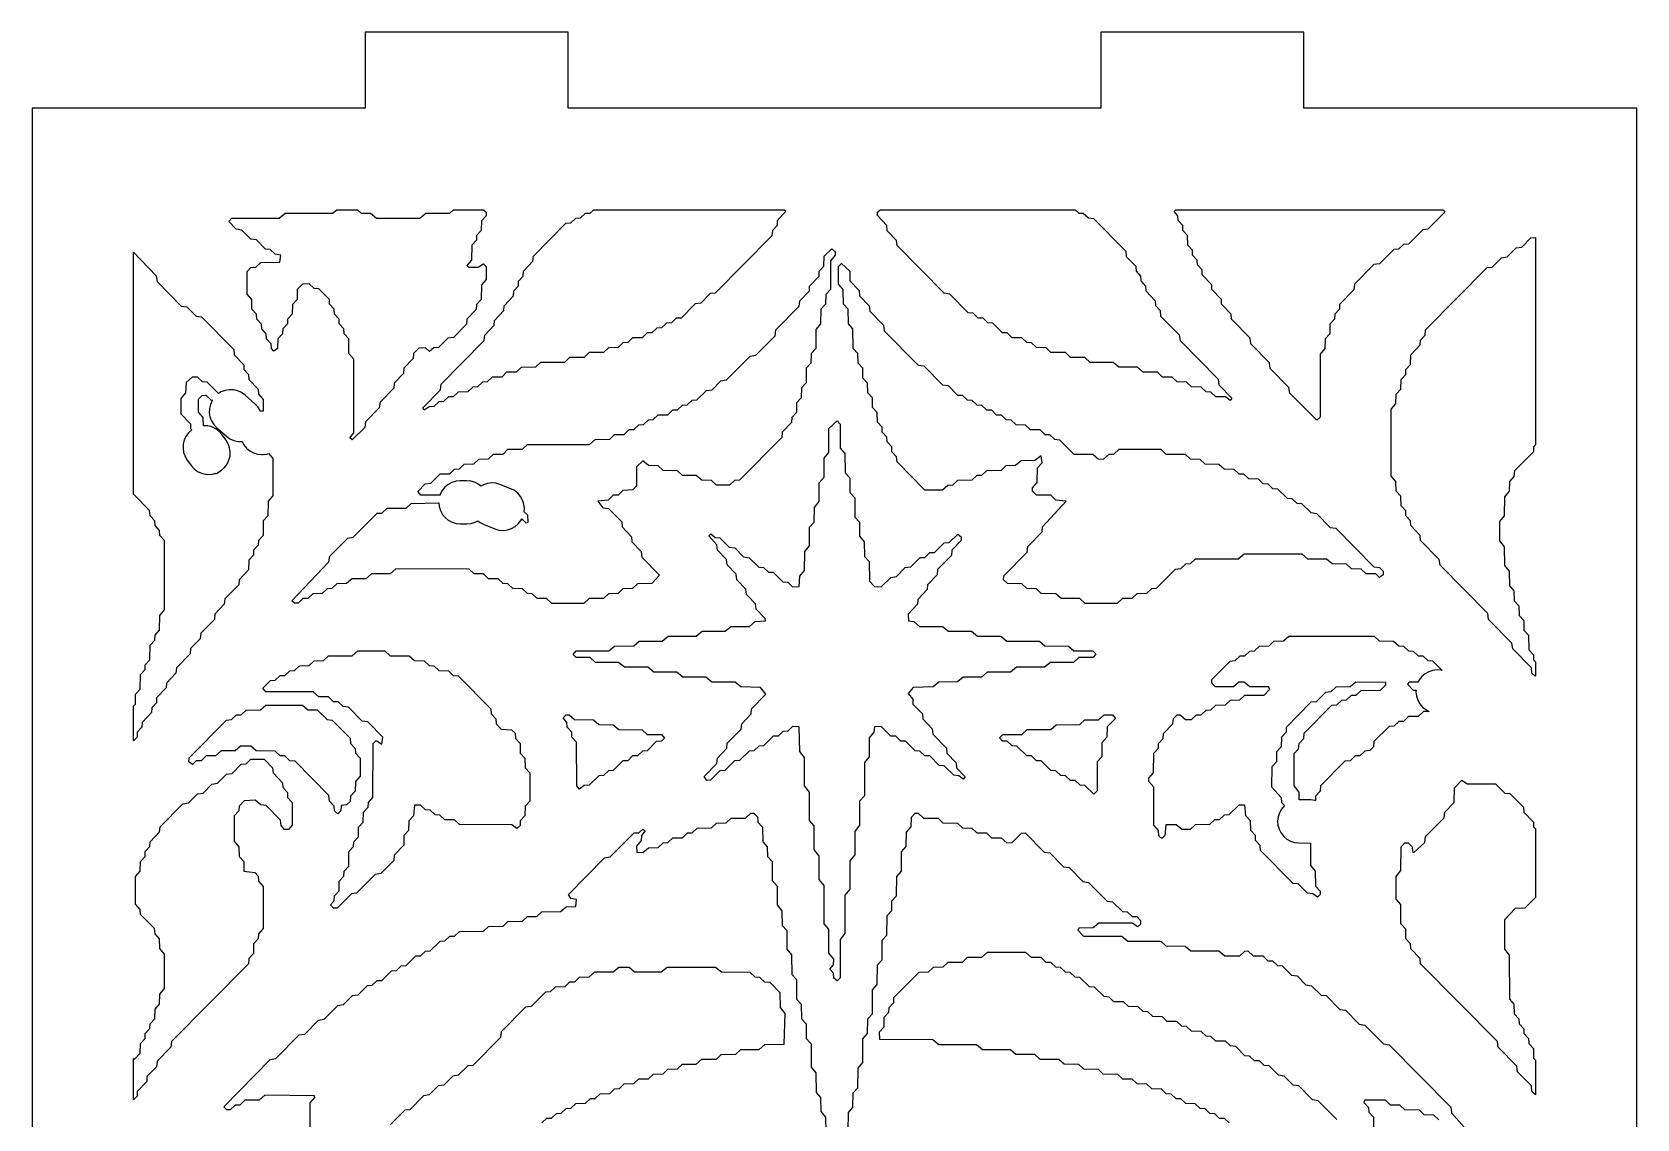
# Model space of a CAD drawing. Header units: millimetres. Extents: x 10 to 410, y 18 to 283.
# Drawn here: x 79 to 142.3, y 240.2 to 283 of the extents above; entities that cross this region are included whole.
import ezdxf

# ---------------------------------------------------------------- set-up
doc = ezdxf.new("R2010")
doc.units = ezdxf.units.MM
doc.layers.add('CUT', color=1, linetype='Continuous')

msp = doc.modelspace()

# ---------------------------------------------------------------- linework, layer by layer
at = {"layer": 'CUT'}
for points in [[(121.134, 157), (129.134, 157), (129.134, 160), (142.2679, 160), (142.2679, 280), (129.134, 280), (129.134, 283), (121.134, 283), (121.134, 280), (100.134, 280), (100.134, 283), (92.134, 283), (92.134, 280), (79, 280), (79, 160), (92.134, 160), (92.134, 157), (100.134, 157), (100.134, 160), (121.134, 160)], [(91.4918, 270.3347), (91.4837, 270.9129), (91.3007, 271.1101), (91.2926, 271.3007), (91.1095, 271.4978), (91.1014, 271.6884), (90.9184, 271.8856), (90.9103, 272.0761), (90.7273, 272.2733), (90.7192, 272.4638), (90.3022, 272.8865), (90.1145, 272.8949), (89.9199, 273.0803), (89.6552, 273.0642), (89.4533, 272.8515), (89.4452, 272.4671), (89.2621, 272.27), (89.254, 271.8856), (89.071, 271.6884), (89.0629, 271.4978), (88.8799, 271.3007), (88.8718, 271.1101), (88.6887, 270.9129), (88.6806, 270.5285), (88.5322, 270.4248), (88.4336, 270.5285), (88.4255, 270.7191), (88.2424, 270.9163), (88.2343, 271.1068), (88.0513, 271.304), (88.0432, 271.4945), (87.8601, 271.6917), (87.852, 271.8822), (87.669, 272.0794), (87.6609, 272.4638), (87.4752, 272.6743), (87.4752, 273.5616), (87.6297, 273.7287), (87.8173, 273.7371), (88.012, 273.9226), (88.7728, 273.9309), (88.8076, 274.2088), (88.5854, 274.2519), (88.3908, 274.4373), (88.2031, 274.4457), (87.8412, 274.8089), (87.6183, 274.8412), (87.2678, 275.1966), (87.0449, 275.2289), (86.7511, 275.5412), (86.8786, 275.6701), (88.7447, 275.6701), (88.9812, 275.8639), (90.8473, 275.8639), (91.0133, 276), (91.8286, 276), (91.9728, 275.8696), (92.3381, 275.8639), (92.5745, 275.6701), (94.2879, 275.6701), (94.5243, 275.8639), (95.463, 275.8696), (95.6072, 276), (96.8022, 276), (96.8997, 275.9012), (96.8997, 275.7628), (96.7167, 275.5656), (96.7086, 275.1812), (96.5255, 274.984), (96.5174, 274.7935), (96.3344, 274.5963), (96.3263, 274.018), (96.1384, 273.7961), (96.2062, 273.7314), (96.5816, 273.7314), (96.8011, 273.8724), (96.9023, 273.7554), (96.9023, 273.2559), (96.7167, 273.0454), (96.7086, 272.4671), (96.5255, 272.27), (96.51, 272.0681), (96.1432, 271.6884), (96.1277, 271.4865), (95.6124, 270.964), (95.3895, 270.9317), (95.0276, 270.5685), (94.8399, 270.5601), (94.6736, 270.4144), (94.5073, 270.5601), (94.2426, 270.544), (94.0407, 270.3314), (94.0251, 270.1295), (93.6584, 269.7498), (93.6428, 269.5479), (93.2761, 269.1682), (93.2605, 268.9664), (92.7183, 268.4164), (92.6871, 268.1909), (92.1449, 267.641), (92.1137, 267.4155), (91.6154, 266.9249), (91.5296, 267.0113), (91.6804, 267.2086), (91.6804, 270.1097)], [(95.0998, 268.9019), (95.131, 269.1273), (96.8201, 270.8405), (96.8438, 271.0547), (97.218, 271.4457), (97.2261, 271.6362), (97.6003, 272.0273), (97.6084, 272.2178), (97.9825, 272.6089), (97.9906, 272.7994), (98.1737, 272.9966), (98.1818, 273.1871), (98.3648, 273.3843), (98.3729, 273.5749), (98.7471, 273.9659), (98.7627, 274.1677), (100.0425, 275.4658), (100.2415, 275.4819), (100.4362, 275.6673), (100.6238, 275.6757), (100.8185, 275.8612), (101.0061, 275.8696), (101.143, 276), (108.6476, 276), (108.7101, 275.9422), (108.3763, 275.5656), (108.3682, 275.3751), (108.1852, 275.1779), (108.1696, 274.976), (105.9341, 272.7087), (105.735, 272.6926), (105.3606, 272.321), (105.1377, 272.2887), (104.5847, 271.7317), (104.397, 271.7233), (104.2024, 271.5378), (104.0147, 271.5294), (103.8201, 271.344), (103.6325, 271.3356), (103.4378, 271.1501), (103.2502, 271.1417), (103.0555, 270.9562), (102.6768, 270.9478), (102.4821, 270.7624), (102.2945, 270.754), (102.0998, 270.5685), (101.721, 270.5601), (101.5264, 270.3747), (100.9565, 270.3663), (100.7618, 270.1808), (100.1919, 270.1724), (99.9838, 269.9842), (99.0451, 269.9785), (98.8504, 269.7931), (98.2805, 269.7847), (98.0858, 269.5992), (97.7071, 269.5908), (97.5124, 269.4054), (97.1336, 269.397), (96.939, 269.2115), (96.7514, 269.2031), (96.5567, 269.0176), (96.3691, 269.0092), (96.1744, 268.8238), (95.7957, 268.8154), (95.601, 268.6299), (95.4134, 268.6215), (95.2187, 268.436), (95.0311, 268.4277), (94.8364, 268.2422), (94.6488, 268.2338), (94.4576, 268.0985), (94.3994, 268.1878)], [(117.2567, 271.1501), (116.8709, 271.5294), (116.6832, 271.5378), (116.4886, 271.7233), (116.301, 271.7317), (116.1063, 271.9172), (115.9073, 271.9333), (115.1745, 272.6764), (114.9516, 272.7087), (113.0983, 274.5883), (113.0827, 274.7902), (112.716, 275.1699), (112.7005, 275.3717), (112.3237, 275.7761), (112.3263, 275.9012), (112.4306, 276), (120.1175, 276), (120.2618, 275.8696), (120.4359, 275.8639), (120.6441, 275.6757), (120.8431, 275.6596), (122.1229, 274.3616), (122.1385, 274.1598), (122.5127, 273.7687), (122.5208, 273.5782), (122.7038, 273.381), (122.7119, 273.1905), (122.895, 272.9933), (122.9031, 272.8027), (123.2773, 272.4117), (123.2854, 272.2212), (123.4684, 272.024), (123.4921, 271.8098), (124.2255, 271.066), (124.2567, 270.8405), (125.7546, 269.3212), (125.7858, 269.0957), (126.2951, 268.5755), (126.2369, 268.4862), (126.0457, 268.6215), (125.6669, 268.6299), (125.4722, 268.8154), (125.2846, 268.8238), (125.09, 269.0092), (124.7112, 269.0176), (124.5165, 269.2031), (124.1378, 269.2115), (123.9431, 269.397), (123.5643, 269.4054), (123.3697, 269.5908), (122.7998, 269.5992), (122.5768, 269.7904), (121.8441, 269.7931), (121.6211, 269.9842), (120.7107, 269.9842), (120.5026, 270.1724), (119.9326, 270.1808), (119.738, 270.3663), (119.1681, 270.3747), (118.9734, 270.5601), (118.5947, 270.5685), (118.4, 270.754), (118.2124, 270.7624), (118.0177, 270.9478), (117.6389, 270.9562), (117.4443, 271.1417)], [(134.6979, 275.9043), (134.0319, 275.2289), (133.8328, 275.2128), (133.2673, 274.6473), (133.0683, 274.6312), (132.8736, 274.4457), (132.686, 274.4373), (132.1205, 273.8719), (131.8975, 273.8396), (131.1378, 273.0691), (131.1066, 272.8436), (130.5487, 272.27), (130.5406, 272.0794), (130.3576, 271.8822), (130.3495, 271.6917), (130.1665, 271.4945), (130.1584, 271.1101), (129.9753, 270.9129), (129.9672, 270.5285), (129.7787, 270.3035), (129.7787, 267.8278), (129.6525, 267.7003), (128.5808, 268.7725), (128.5496, 268.998), (127.8162, 269.7418), (127.785, 269.9673), (127.0516, 270.7111), (127.0205, 270.9366), (126.2871, 271.6804), (126.2715, 271.8822), (125.8973, 272.2733), (125.8892, 272.4638), (125.515, 272.8549), (125.5069, 273.0454), (125.1328, 273.4365), (125.1247, 273.627), (124.9416, 273.8242), (124.9335, 274.0147), (124.7505, 274.2119), (124.7424, 274.4024), (124.5593, 274.5996), (124.5512, 274.984), (124.3682, 275.1812), (124.3601, 275.3717), (124.1771, 275.5689), (124.169, 275.7595), (124.0237, 275.9289), (124.0941, 276), (134.6246, 276)], [(132.9615, 268.9255), (132.9696, 269.3099), (133.1526, 269.5071), (133.1607, 269.6976), (133.3438, 269.8948), (133.3519, 270.2792), (133.726, 270.6703), (133.7341, 270.8608), (133.9172, 271.058), (133.9327, 271.2598), (136.3594, 273.721), (136.5585, 273.7371), (136.9328, 274.1087), (137.1558, 274.141), (137.5063, 274.4965), (137.7292, 274.5287), (138.0911, 274.8919), (138.2679, 274.8998), (138.2679, 266.7272), (138.1944, 266.648), (138.1863, 266.4575), (137.4455, 265.7023), (137.4217, 265.4881), (137.2387, 265.291), (137.2306, 264.9066), (137.0421, 264.6816), (137.0395, 263.9373), (136.8509, 263.7123), (136.8509, 262.9436), (137.0395, 262.7186), (137.0421, 261.9743), (137.2306, 261.7493), (137.2387, 261.1711), (137.4217, 260.9739), (137.4298, 260.5895), (137.6129, 260.3923), (137.621, 260.0079), (137.804, 259.8107), (137.8121, 259.4263), (137.9952, 259.2291), (138.0033, 258.6509), (138.1863, 258.4537), (138.1944, 258.2632), (138.2679, 258.184), (138.2679, 257.6325), (138.2539, 257.6195), (138.1304, 257.7337), (138.1067, 257.9479), (137.3733, 258.6917), (137.3421, 258.9172), (136.4176, 259.8549), (136.3864, 260.0804), (134.5062, 261.9874), (134.475, 262.2129), (133.7416, 262.9567), (133.726, 263.1585), (133.3519, 263.5495), (133.3438, 263.7401), (133.1607, 263.9373), (133.1526, 264.1278), (132.9696, 264.325), (132.9615, 264.7094), (132.7784, 264.9066), (132.7703, 265.291), (132.5847, 265.5014), (132.5847, 268.1335), (132.7703, 268.3439), (132.7784, 268.7283)], [(85.5229, 265.6884), (85.6733, 265.6166), (85.8348, 265.5755), (86.0012, 265.5667), (86.1661, 265.5905), (86.223, 265.6106), (86.2384, 265.595), (86.3228, 265.6296), (86.3228, 265.6459), (86.3232, 265.6461), (86.4664, 265.7312), (86.5903, 265.8426), (86.6901, 265.9761), (86.7619, 266.1265), (86.803, 266.2879), (86.8118, 266.4543), (86.788, 266.6193), (86.7324, 266.7764), (86.6473, 266.9196), (86.4842, 267.1413), (86.3727, 267.2652), (86.2393, 267.3649), (86.0889, 267.4367), (85.9274, 267.4778), (85.761, 267.4866), (85.754, 267.4856), (85.7495, 267.8112), (85.5638, 268.0216), (85.5664, 268.5345), (85.7069, 268.6806), (85.8528, 268.6883), (86.0474, 268.5029), (86.1106, 268.4978), (86.0972, 268.4791), (86.0286, 268.3272), (85.9909, 268.1649), (85.9856, 267.9984), (86.0129, 267.834), (86.0717, 267.6781), (86.1598, 267.5367), (86.2739, 267.4152), (86.6652, 267.0726), (86.8007, 266.9757), (86.9525, 266.9071), (87.1149, 266.8694), (87.2762, 266.8642), (87.346, 266.7335), (87.4517, 266.6046), (87.5804, 266.4988), (87.7273, 266.4201), (87.8867, 266.3717), (88.0525, 266.3552), (88.1048, 266.3552), (88.2706, 266.3714), (88.3225, 266.3871), (88.4921, 266.1949), (88.4921, 264.726), (88.3064, 264.5155), (88.2983, 263.9373), (88.1153, 263.7401), (88.1072, 263.1618), (87.9241, 262.9646), (87.916, 262.7741), (87.733, 262.5769), (87.7249, 262.3864), (87.5419, 262.1892), (87.5338, 261.8048), (87.1596, 261.4137), (87.144, 261.2119), (86.6018, 260.662), (86.5781, 260.4478), (86.2039, 260.0567), (86.1883, 259.8549), (85.6461, 259.3049), (85.6223, 259.0907), (85.2482, 258.6997), (85.2326, 258.4979), (84.6904, 257.9479), (84.6666, 257.7337), (84.2925, 257.3427), (84.2844, 257.1521), (83.9102, 256.7611), (83.9021, 256.5705), (83.719, 256.3734), (83.7109, 256.1828), (83.3367, 255.7918), (83.3286, 255.6012), (83.1456, 255.4041), (83.1375, 255.2135), (83, 255.0654), (83, 256.4392), (83.0735, 256.5184), (83.0816, 256.9028), (83.2646, 257.1), (83.2727, 257.6782), (83.4558, 257.8754), (83.4639, 258.066), (83.6469, 258.2632), (83.655, 258.8414), (83.8381, 259.0386), (83.8462, 259.2291), (84.0292, 259.4263), (84.0373, 260.0046), (84.2258, 260.2296), (84.2203, 262.9646), (84.0373, 263.1618), (84.0292, 263.3524), (83.8462, 263.5495), (83.8381, 263.7401), (83.655, 263.9373), (83.6313, 264.1515), (83, 264.7943), (83, 274.3281), (83.8946, 273.3923), (83.9258, 273.1668), (84.8767, 272.2024), (85.0996, 272.1701), (85.474, 271.7985), (85.673, 271.7824), (86.9529, 270.4844), (86.9684, 270.2825), (87.3426, 269.8915), (87.3507, 269.701), (87.5338, 269.5038), (87.5419, 269.3132), (87.916, 268.9222), (87.9241, 268.7317), (88.1098, 268.5212), (88.1125, 268.0545), (88.1059, 268.0552), (88.0536, 268.0552), (88.0016, 268.0501), (87.987, 268.0888), (87.8989, 268.2303), (87.7849, 268.3518), (87.3936, 268.6943), (87.258, 268.7913), (87.1062, 268.8599), (86.9439, 268.8976), (86.7773, 268.9029), (86.613, 268.8756), (86.4571, 268.8167), (86.3533, 268.7521), (85.9059, 269.2031), (85.7183, 269.2115), (85.5236, 269.397), (85.3112, 269.4026), (85.0726, 269.1918), (85.0489, 268.7838), (84.8604, 268.5588), (84.8659, 267.9562), (85.2401, 267.5652), (85.2482, 267.3746), (85.2965, 267.3226), (85.2958, 267.3221), (85.1719, 267.2107), (85.0721, 267.0772), (85.0003, 266.9269), (84.9592, 266.7654), (84.9504, 266.599), (84.9742, 266.4341), (85.0298, 266.277), (85.1149, 266.1337), (85.278, 265.912), (85.3895, 265.7882)], [(98.168, 263.6216), (98.2715, 263.7522), (98.3042, 263.8159), (98.4715, 263.6564), (98.5558, 263.691), (98.5403, 263.9576), (98.3962, 264.0982), (98.4067, 264.2268), (98.3875, 264.3923), (98.3364, 264.5509), (98.2554, 264.6965), (98.1475, 264.8235), (98.0169, 264.927), (97.8687, 265.003), (97.4404, 265.172), (97.2801, 265.2176), (97.114, 265.2311), (96.9485, 265.212), (96.7899, 265.1609), (96.6952, 265.1082), (96.6139, 265.1746), (96.4668, 265.2528), (96.3072, 265.3009), (96.1414, 265.3168), (95.878, 265.3163), (95.7122, 265.2996), (95.5529, 265.2509), (95.4061, 265.172), (95.2775, 265.0661), (95.1721, 264.937), (95.0938, 264.7899), (95.0821, 264.7511), (94.3197, 264.7527), (94.2082, 264.8921), (94.4994, 265.1911), (94.7223, 265.2234), (95.0842, 265.5866), (95.463, 265.595), (95.6577, 265.7804), (95.8453, 265.7888), (96.0399, 265.9743), (96.4187, 265.9827), (96.6134, 266.1682), (96.9921, 266.1765), (97.1868, 266.362), (97.5656, 266.3704), (97.7602, 266.5559), (98.3301, 266.5643), (98.5248, 266.7497), (100.9778, 266.7524), (101.2008, 266.9436), (101.7707, 266.952), (101.9653, 267.1375), (102.3441, 267.1458), (102.5388, 267.3313), (102.7264, 267.3397), (102.921, 267.5252), (103.1087, 267.5336), (103.3033, 267.719), (103.491, 267.7274), (103.6856, 267.9129), (104.0644, 267.9213), (104.259, 268.1068), (104.4467, 268.1152), (104.6413, 268.3006), (104.8289, 268.309), (105.0236, 268.4945), (105.2112, 268.5029), (105.5856, 268.8745), (105.8086, 268.9068), (106.159, 269.2622), (106.382, 269.2945), (107.3059, 270.2315), (107.5288, 270.2638), (108.2886, 271.0343), (108.3198, 271.2598), (109.2443, 272.1975), (109.268, 272.4117), (109.6422, 272.8027), (109.6503, 272.9933), (110.0245, 273.3843), (110.0326, 273.5749), (110.2156, 273.772), (110.2312, 274.1677), (110.5249, 274.4617), (110.6619, 274.3503), (110.6619, 274.2119), (110.4734, 273.9869), (110.4708, 272.8549), (110.2877, 272.6577), (110.2796, 272.2733), (110.0966, 272.0761), (110.0885, 271.4978), (109.9, 271.2728), (109.8973, 270.5285), (109.7143, 270.3314), (109.7062, 269.947), (109.5232, 269.7498), (109.5151, 269.1715), (109.332, 268.9743), (109.3239, 268.5899), (109.1409, 268.3927), (109.1328, 268.0083), (108.9497, 267.8112), (108.9342, 267.6093), (108.5674, 267.2296), (108.5519, 267.0277), (106.8898, 265.342), (106.6907, 265.3259), (106.4961, 265.1404), (105.9793, 265.1404), (105.7847, 265.3259), (105.4059, 265.3343), (105.1829, 265.5254), (104.6413, 265.5281), (104.4467, 265.7136), (103.8767, 265.722), (103.6821, 265.9075), (103.3033, 265.9159), (103.0839, 266.1063), (102.8332, 265.8725), (102.8277, 265.1137), (102.6847, 264.9543), (102.2945, 264.9382), (102.0998, 264.7527), (101.9122, 264.7443), (101.7175, 264.5588), (101.3042, 264.5159), (101.506, 264.2541), (101.7289, 264.2218), (102.2442, 263.6992), (102.2598, 263.4974), (102.634, 263.1064), (102.6421, 262.9158), (103.0162, 262.5248), (103.04, 262.3106), (103.7404, 261.5965), (103.4378, 261.2632), (102.8679, 261.2548), (102.6732, 261.0693), (102.2945, 261.0609), (102.0998, 260.8755), (101.721, 260.8671), (101.5264, 260.6816), (100.9565, 260.6732), (100.7483, 260.485), (99.494, 260.485), (99.2858, 260.6732), (98.9071, 260.6816), (98.7124, 260.8671), (98.5248, 260.8755), (98.3301, 261.0609), (97.9514, 261.0693), (97.7567, 261.2548), (97.5691, 261.2632), (97.3744, 261.4487), (96.9956, 261.457), (96.801, 261.6425), (96.4222, 261.6509), (96.2276, 261.8364), (93.3391, 261.8421), (93.1162, 261.6509), (92.3834, 261.6482), (92.1604, 261.457), (91.6188, 261.4543), (91.3959, 261.2632), (91.0171, 261.2548), (90.8225, 261.0693), (90.6348, 261.0609), (90.4402, 260.8755), (90.0614, 260.8671), (89.8667, 260.6816), (89.6791, 260.6732), (89.4845, 260.4877), (89.35, 260.4877), (89.246, 260.5893), (90.7035, 262.1167), (90.7347, 262.3422), (91.4411, 263.0587), (91.6641, 263.0909), (92.5994, 264.0357), (92.787, 264.0441), (92.9952, 264.2323), (93.7427, 264.2379), (93.9509, 264.4261), (95.0314, 264.4486), (95.0465, 264.2987), (95.0952, 264.1393), (95.1741, 263.9926), (95.28, 263.864), (95.4091, 263.7585), (95.5562, 263.6803), (95.7157, 263.6323), (95.8816, 263.6163), (96.145, 263.6169), (96.3108, 263.6335), (96.4701, 263.6822), (96.5765, 263.7394), (96.6683, 263.6666), (96.8166, 263.5905), (97.2449, 263.4216), (97.4052, 263.3759), (97.5713, 263.3624), (97.7368, 263.3816), (97.8954, 263.4327), (98.041, 263.5137)], [(127.7128, 265.1988), (127.9075, 265.0134), (128.0951, 265.005), (128.4809, 264.6257), (128.6685, 264.6173), (128.8632, 264.4318), (129.0508, 264.4234), (129.4127, 264.0602), (129.6356, 264.028), (130.1772, 263.4787), (130.4002, 263.4464), (131.8975, 261.9278), (132.1205, 261.8955), (132.2609, 261.7493), (132.2609, 261.6109), (132.1239, 261.4995), (131.9711, 261.6425), (131.5923, 261.6509), (131.3976, 261.8364), (131.0189, 261.8448), (130.8242, 262.0302), (130.2543, 262.0386), (130.0314, 262.2298), (129.2986, 262.2325), (129.0756, 262.4236), (126.7889, 262.4236), (126.5524, 262.2298), (124.8492, 262.2241), (124.6545, 262.0386), (124.4669, 262.0302), (124.2723, 261.8448), (124.0607, 261.8202), (123.3165, 261.0693), (123.1289, 261.0609), (122.9343, 260.8755), (122.5555, 260.8671), (122.3608, 260.6816), (121.9821, 260.6732), (121.7739, 260.485), (120.5196, 260.485), (120.3114, 260.6732), (119.5639, 260.6789), (119.3557, 260.8671), (118.7858, 260.8755), (118.5911, 261.0609), (118.2124, 261.0693), (118.0177, 261.2548), (117.4478, 261.2632), (117.296, 261.4171), (117.3034, 261.5668), (118.2279, 262.5044), (118.2591, 262.7299), (118.817, 263.3035), (118.8325, 263.5054), (119.7725, 264.5159), (119.3592, 264.5588), (119.1646, 264.7443), (118.5947, 264.7527), (118.4428, 264.9066), (118.4428, 265.045), (118.6258, 265.2422), (118.6339, 265.8204), (118.817, 266.0176), (118.7819, 266.2954), (118.538, 266.1097), (117.9964, 266.107), (117.7734, 265.9159), (117.3947, 265.9075), (117.2, 265.722), (116.6301, 265.7136), (116.4354, 265.5281), (116.2478, 265.5197), (116.0532, 265.3343), (115.4832, 265.3259), (115.2886, 265.1404), (115.101, 265.132), (114.8928, 264.9438), (114.1984, 264.9465), (113.0983, 266.0584), (113.0827, 266.2603), (112.8997, 266.4575), (112.8916, 266.648), (112.7086, 266.8452), (112.7005, 267.0357), (112.5174, 267.2329), (112.5093, 267.4234), (112.3263, 267.6206), (112.3182, 268.005), (112.1351, 268.2022), (112.127, 268.5866), (111.944, 268.7838), (111.9359, 269.1682), (111.7528, 269.3654), (111.7447, 269.7498), (111.5617, 269.947), (111.5536, 270.3314), (111.3706, 270.5285), (111.3625, 271.3007), (111.1794, 271.4978), (111.1713, 272.0761), (110.9883, 272.2733), (110.9802, 272.8515), (110.7945, 273.062), (110.7945, 273.7554), (110.9072, 273.8802), (111.2353, 273.5749), (111.2434, 273.1905), (111.6102, 272.8107), (111.6257, 272.6089), (111.9999, 272.2178), (112.0236, 272.0036), (112.5659, 271.4537), (112.5971, 271.2282), (113.9302, 269.8761), (114.1532, 269.8438), (114.8859, 269.1006), (115.1089, 269.0684), (115.4832, 268.6967), (115.6709, 268.6883), (115.8655, 268.5029), (116.0532, 268.4945), (116.2478, 268.309), (116.4354, 268.3006), (116.6301, 268.1152), (116.8177, 268.1068), (117.0124, 267.9213), (117.2, 267.9129), (117.3947, 267.7274), (117.5823, 267.719), (117.7769, 267.5336), (118.1557, 267.5252), (118.3504, 267.3397), (118.7291, 267.3313), (118.9238, 267.1458), (119.1114, 267.1375), (119.3061, 266.952), (119.5051, 266.9359), (120.0706, 266.3704), (120.8182, 266.3647), (121.0264, 266.1765), (121.2388, 266.1709), (121.4618, 266.362), (121.6494, 266.3704), (121.8576, 266.5586), (123.4942, 266.5586), (123.7023, 266.3704), (124.4634, 266.362), (124.658, 266.1765), (125.0368, 266.1682), (125.2315, 265.9827), (125.7879, 265.977), (125.996, 265.7888), (126.3748, 265.7804), (126.5695, 265.595), (126.7571, 265.5866), (126.9517, 265.4011), (127.3305, 265.3927), (127.5252, 265.2072)], [(115.1506, 262.8809), (115.4946, 263.2178), (115.6316, 263.1064), (115.6241, 262.9567), (115.2574, 262.5769), (115.2418, 262.3751), (114.6996, 261.8251), (114.6759, 261.6109), (114.3017, 261.2199), (114.2936, 261.0293), (113.9194, 260.6383), (113.9113, 260.4478), (113.5371, 260.0567), (113.5512, 259.793), (113.7595, 259.7707), (113.9824, 259.5796), (114.8928, 259.5796), (115.1293, 259.3857), (116.0397, 259.3857), (116.2761, 259.1919), (117.1865, 259.1919), (117.423, 258.998), (118.7156, 258.998), (118.9238, 258.8098), (119.8625, 258.8041), (120.0706, 258.616), (120.8182, 258.6103), (120.9431, 258.4947), (120.8317, 258.3553), (120.2618, 258.3469), (120.0536, 258.1587), (119.1432, 258.1587), (118.9068, 257.9648), (117.8052, 257.9648), (117.5688, 257.771), (116.6584, 257.771), (116.4354, 257.5798), (115.7027, 257.5771), (115.4797, 257.386), (114.747, 257.3833), (114.524, 257.1921), (113.7391, 257.1676), (113.5323, 256.9305), (113.7202, 256.7089), (113.7283, 256.5184), (114.1025, 256.1274), (114.1106, 255.9368), (114.4847, 255.5458), (114.5085, 255.3316), (115.0507, 254.7816), (115.0663, 254.5798), (115.433, 254.2), (115.4485, 253.9982), (115.7823, 253.6482), (115.7127, 253.5512), (115.5329, 253.6942), (115.3338, 253.7103), (114.9595, 254.0819), (114.7604, 254.098), (114.386, 254.4697), (114.1984, 254.4781), (114.0037, 254.6635), (113.8161, 254.6719), (113.4303, 255.0512), (113.2427, 255.0596), (113.048, 255.2451), (112.8604, 255.2535), (112.4746, 255.6328), (112.2132, 255.619), (112.191, 255.4074), (112.0025, 255.1824), (111.9999, 254.4381), (111.8114, 254.2131), (111.8114, 252.9005), (111.6257, 252.69), (111.6202, 251.7373), (111.4291, 251.499), (111.4291, 250.5741), (111.2379, 250.3358), (111.2379, 249.2171), (111.0468, 248.9788), (111.0468, 247.4723), (110.8557, 247.2341), (110.8557, 245.7276), (110.743, 245.6029), (110.606, 245.7143), (110.5979, 245.9049), (110.4527, 246.0743), (110.5979, 246.2438), (110.6034, 246.4586), (110.4122, 246.6969), (110.4068, 247.6496), (110.2211, 247.8601), (110.2211, 249.3665), (110.03, 249.6048), (110.03, 250.5297), (109.8388, 250.768), (109.8333, 251.7207), (109.6477, 251.9312), (109.6477, 253.0499), (109.4565, 253.2882), (109.4565, 254.4069), (109.2654, 254.6452), (109.2459, 255.619), (108.9844, 255.6328), (108.7898, 255.4474), (108.6021, 255.439), (108.4075, 255.2535), (108.2199, 255.2451), (107.8341, 254.8658), (107.6464, 254.8574), (107.4518, 254.6719), (107.2642, 254.6635), (106.8898, 254.2919), (106.6907, 254.2758), (106.3163, 253.9042), (106.1173, 253.8881), (105.7429, 253.5165), (105.597, 253.5087), (105.4931, 253.6595), (105.9949, 254.1684), (106.0186, 254.3826), (106.3928, 254.7737), (106.4083, 254.9755), (106.9506, 255.5254), (106.9743, 255.7396), (107.3485, 256.1307), (107.364, 256.3325), (107.9219, 256.9061), (107.72, 257.1676), (106.935, 257.1921), (106.7121, 257.3833), (105.8017, 257.3833), (105.5652, 257.5771), (104.6548, 257.5771), (104.4184, 257.771), (103.508, 257.771), (103.2715, 257.9648), (102.3611, 257.9648), (102.1247, 258.1587), (101.2143, 258.1587), (101.0061, 258.3469), (100.4497, 258.3526), (100.3248, 258.4681), (100.4497, 258.6103), (101.7424, 258.6103), (101.9653, 258.8014), (102.7264, 258.8098), (102.9345, 258.998), (103.8449, 258.998), (104.0814, 259.1919), (105.1829, 259.1919), (105.4194, 259.3857), (106.3298, 259.3857), (106.5527, 259.5769), (107.2855, 259.5796), (107.5084, 259.7707), (107.9078, 259.7929), (107.9063, 259.8865), (107.5477, 260.2539), (107.524, 260.4681), (107.1654, 260.8355), (107.1417, 261.0497), (106.7832, 261.4171), (106.7594, 261.6313), (106.4009, 261.9986), (106.3771, 262.2129), (106.0186, 262.5802), (105.9949, 262.7944), (105.6767, 263.1474), (105.7598, 263.2205), (105.9262, 263.0748), (106.1138, 263.0664), (106.4757, 262.7032), (106.6986, 262.6709), (107.0491, 262.3155), (107.2721, 262.2832), (107.6464, 261.9116), (107.8341, 261.9032), (108.0287, 261.7177), (108.2164, 261.7093), (108.6021, 261.33), (108.7898, 261.3216), (108.9844, 261.1362), (109.2459, 261.15), (109.268, 261.5555), (109.4565, 261.7805), (109.4591, 262.5248), (109.6477, 262.7498), (109.6503, 263.4941), (109.8333, 263.6913), (109.8414, 264.2695), (110.03, 264.4945), (110.0326, 265.2388), (110.2211, 265.4638), (110.2237, 266.2081), (110.4122, 266.4331), (110.4149, 267.3713), (110.743, 267.6766), (110.8557, 267.5519), (110.8611, 266.5992), (111.0468, 266.3887), (111.0523, 265.6299), (111.2353, 265.4327), (111.2434, 264.8544), (111.4291, 264.644), (111.4346, 263.8851), (111.6176, 263.6879), (111.6202, 263.1375), (111.8088, 262.9125), (111.8169, 262.3342), (111.9999, 262.1371), (112.008, 261.3649), (112.2099, 261.1523), (112.4746, 261.1362), (112.849, 261.5078), (113.0719, 261.54), (113.4224, 261.8955), (113.6454, 261.9278), (114.0073, 262.2909), (114.1949, 262.2993), (114.3895, 262.4848), (114.5772, 262.4932), (114.9516, 262.8648)], [(133.7122, 256.5266), (133.821, 256.4003), (133.9523, 256.2977), (134.0759, 256.2193), (133.8611, 256.2201), (133.6382, 256.0289), (133.2594, 256.0205), (133.0648, 255.8351), (132.8771, 255.8267), (132.6825, 255.6412), (132.4949, 255.6328), (131.9024, 255.04), (131.8786, 254.8258), (131.7382, 254.6796), (131.5391, 254.6635), (131.3445, 254.4781), (131.1569, 254.4697), (130.9622, 254.2842), (130.7507, 254.2596), (129.7998, 253.2952), (129.7761, 253.081), (129.593, 252.8839), (129.5912, 252.7126), (129.5751, 252.7177), (129.4096, 252.7366), (128.9662, 252.7435), (128.953, 252.7424), (128.953, 253.0499), (128.7618, 253.2882), (128.7618, 254.5632), (128.9319, 254.75), (128.9556, 254.9642), (129.1386, 255.1614), (129.1542, 255.3632), (130.2429, 256.4674), (130.4419, 256.4835), (130.6366, 256.669), (130.8242, 256.6774), (131.0189, 256.8628), (131.2065, 256.8712), (131.4012, 257.0567), (132.1622, 257.0651), (132.3724, 257.2702), (132.3739, 257.3638), (131.1852, 257.3833), (130.9622, 257.1921), (130.3923, 257.1837), (130.1976, 256.9982), (129.9861, 256.9737), (129.6242, 256.6105), (129.4127, 256.586), (128.4462, 255.5979), (128.4381, 255.4074), (128.255, 255.2102), (128.2469, 254.8258), (128.0639, 254.6286), (128.0558, 254.2442), (127.8728, 254.047), (127.8673, 253.2506), (128.2469, 252.8317), (128.255, 252.6412), (128.3735, 252.5136), (128.3613, 252.5039), (128.2536, 252.3767), (128.1728, 252.231), (128.122, 252.0723), (128.1031, 251.9068), (128.1168, 251.7407), (128.1627, 251.5805), (128.239, 251.4324), (128.3427, 251.302), (128.4698, 251.1943), (128.6156, 251.1134), (128.7743, 251.0626), (128.9398, 251.0437), (129.3832, 251.0368), (129.3964, 251.0379), (129.3964, 250.1488), (129.5849, 249.9238), (129.593, 249.3455), (129.7761, 249.1484), (129.7761, 249.01), (129.6775, 248.9062), (129.4862, 249.0415), (129.2872, 249.0577), (128.9128, 249.4293), (128.7138, 249.4454), (127.4339, 250.7434), (127.4184, 250.9452), (127.2353, 251.1424), (127.2272, 251.333), (127.0442, 251.5302), (127.0361, 251.9146), (126.853, 252.1117), (126.81, 252.5311), (126.5695, 252.531), (126.1837, 252.1517), (125.996, 252.1433), (125.8014, 251.9579), (125.6138, 251.9495), (125.4191, 251.764), (124.8492, 251.7556), (124.6545, 251.5701), (124.3289, 251.5701), (124.106, 251.7613), (123.7025, 251.7557), (123.6595, 251.3363), (123.536, 251.2221), (123.4199, 251.325), (123.4044, 251.5268), (123.2187, 251.7373), (123.2187, 253.2438), (123.0302, 253.4688), (123.0276, 253.5939), (123.2132, 253.8043), (123.2213, 254.5765), (123.4044, 254.7737), (123.4125, 254.9642), (123.5955, 255.1614), (123.6036, 255.3519), (123.9778, 255.743), (123.9934, 255.9448), (124.1378, 256.0874), (124.2587, 256.0901), (124.4669, 255.9019), (124.7077, 255.9019), (124.9023, 256.0874), (125.09, 256.0958), (125.2846, 256.2812), (125.4722, 256.2896), (125.6669, 256.4751), (126.0457, 256.4835), (126.2403, 256.669), (126.6191, 256.6774), (126.8138, 256.8628), (127.5748, 256.8712), (127.8007, 257.1001), (127.7377, 257.1894), (127.0049, 257.1921), (126.7819, 257.3833), (126.5695, 257.3776), (126.3613, 257.1894), (125.6555, 257.1998), (125.515, 257.346), (125.515, 257.4844), (126.2289, 258.2121), (126.428, 258.2282), (126.6226, 258.4137), (126.8102, 258.4221), (127.0049, 258.6076), (127.1925, 258.616), (127.3872, 258.8014), (127.7659, 258.8098), (127.9606, 258.9953), (128.3394, 259.0037), (128.5475, 259.1919), (131.9044, 259.1919), (132.1126, 259.0037), (132.669, 258.998), (132.8771, 258.8098), (133.0648, 258.8014), (133.2594, 258.616), (133.4471, 258.6076), (133.6417, 258.4221), (133.8293, 258.4137), (134.024, 258.2282), (134.2116, 258.2198), (134.5971, 257.8408), (134.5535, 257.8529), (134.3873, 257.8653), (134.2219, 257.845), (134.0636, 257.7929), (133.9186, 257.7108), (133.7923, 257.6021), (133.6897, 257.4708), (133.6439, 257.3799), (133.2877, 257.3833), (133.2247, 257.294), (133.4506, 257.0651), (133.5628, 257.0634), (133.5578, 256.9953), (133.5781, 256.8299), (133.6302, 256.6716)], [(90.7677, 248.6078), (90.9103, 248.764), (90.9184, 248.9545), (91.1014, 249.1517), (91.1095, 249.5361), (91.2926, 249.7333), (91.3007, 249.9238), (91.4837, 250.121), (91.4918, 250.6993), (91.6749, 250.8964), (91.683, 251.087), (91.866, 251.2842), (91.8741, 251.6686), (92.0572, 251.8657), (92.0653, 252.2501), (92.2483, 252.4473), (92.2564, 252.6379), (92.4394, 252.835), (92.4475, 254.9642), (92.5711, 255.0784), (92.7866, 254.9324), (92.8217, 255.2102), (92.2375, 255.8105), (92.0145, 255.8428), (91.4729, 256.3921), (91.2614, 256.4167), (91.0667, 256.6021), (90.8791, 256.6105), (90.6845, 256.796), (90.3057, 256.8044), (90.0827, 256.9955), (88.2166, 256.9955), (88.0917, 257.1377), (88.3943, 257.4444), (88.5819, 257.4528), (88.7766, 257.6383), (88.9642, 257.6467), (89.1588, 257.8321), (89.3465, 257.8405), (89.5411, 258.026), (89.9199, 258.0344), (90.1145, 258.2198), (90.4933, 258.2282), (90.688, 258.4137), (91.6119, 258.4164), (91.8483, 258.6103), (92.9115, 258.6103), (93.1197, 258.4221), (93.8672, 258.4164), (94.0754, 258.2282), (94.4541, 258.2198), (94.6488, 258.0344), (94.8364, 258.026), (95.0311, 257.8405), (95.4099, 257.8321), (95.6045, 257.6467), (95.8036, 257.6306), (97.0834, 256.3325), (97.0989, 256.1307), (97.282, 255.9335), (97.2901, 255.743), (97.492, 255.5303), (97.8947, 255.5058), (98.0391, 255.3632), (98.0547, 255.1614), (98.2377, 254.9642), (98.2458, 254.5798), (98.4288, 254.3826), (98.4369, 253.9982), (98.62, 253.801), (98.62, 252.6933), (98.4369, 252.4961), (98.4288, 252.1117), (98.2458, 251.9146), (98.2377, 251.724), (98.1142, 251.6099), (97.9195, 251.7613), (95.8488, 251.764), (95.6541, 251.9495), (95.2754, 251.9579), (95.0807, 252.1433), (94.8931, 252.1517), (94.6984, 252.3372), (94.5108, 252.3456), (94.3162, 252.531), (94.0756, 252.5311), (94.0326, 252.1117), (93.8495, 251.9146), (93.8414, 251.5302), (93.6584, 251.333), (93.6503, 250.9486), (93.2761, 250.5575), (93.2605, 250.3557), (92.7453, 249.8331), (92.5223, 249.8008), (91.7896, 249.0577), (91.5905, 249.0415), (91.025, 248.4761), (90.8791, 248.4684)], [(91.5558, 254.9675), (91.7389, 254.7703), (91.747, 254.5798), (91.93, 254.3826), (91.9326, 253.6759), (91.747, 253.4654), (91.7389, 253.081), (91.5558, 252.8839), (91.5403, 252.682), (91.3959, 252.5394), (91.1876, 252.5172), (91.1655, 252.3056), (91.0554, 252.1941), (90.9184, 252.3056), (90.9103, 252.4961), (90.7273, 252.6933), (90.7035, 252.9075), (89.3704, 254.2596), (89.1588, 254.2842), (88.9642, 254.4697), (88.7766, 254.4781), (88.5819, 254.6635), (87.8344, 254.6692), (87.6262, 254.8574), (87.2226, 254.8631), (86.9996, 254.6719), (86.458, 254.6692), (86.2351, 254.4781), (85.8563, 254.4697), (85.6616, 254.2842), (85.474, 254.2758), (85.3212, 254.1328), (85.1842, 254.2442), (85.1916, 254.3939), (86.6626, 255.8858), (86.8616, 255.9019), (87.0563, 256.0874), (87.2439, 256.0958), (87.4386, 256.2812), (88.0085, 256.2896), (88.2166, 256.4778), (89.6621, 256.4778), (89.8703, 256.2896), (90.2355, 256.2839), (90.6348, 255.9019), (90.8339, 255.8858), (91.5403, 255.1693)], [(101.5264, 253.7026), (101.3388, 253.6942), (100.9644, 253.3226), (100.7653, 253.3065), (100.5855, 253.1635), (100.4729, 253.2882), (100.4674, 255.0163), (100.2843, 255.2135), (100.2762, 255.4041), (100.0932, 255.6012), (100.0851, 255.7918), (99.9425, 255.9745), (100.0539, 256.0874), (100.1749, 256.0901), (100.3831, 255.9019), (101.1306, 255.8962), (101.3388, 255.708), (101.9087, 255.6997), (102.1316, 255.5085), (103.0555, 255.5058), (103.2502, 255.3203), (103.8201, 255.3119), (103.9315, 255.1725), (103.8201, 255.0596), (103.6086, 255.0351), (103.2467, 254.6719), (103.059, 254.6635), (102.8644, 254.4781), (102.6768, 254.4697), (102.4821, 254.2842), (102.2945, 254.2758), (101.9087, 253.8965), (101.721, 253.8881)], [(118.5947, 254.2842), (118.4, 254.4697), (118.2124, 254.4781), (117.8266, 254.8574), (117.6389, 254.8658), (117.4443, 255.0512), (117.2567, 255.0596), (117.1426, 255.1858), (117.2702, 255.3146), (118.0177, 255.3203), (118.2259, 255.5085), (119.1646, 255.5142), (119.3727, 255.7024), (120.3114, 255.708), (120.5061, 255.8935), (121.0477, 255.8962), (121.2706, 256.0874), (121.5963, 256.0874), (121.7077, 255.9479), (121.3896, 255.6216), (121.3658, 255.2135), (121.1773, 254.9885), (121.1747, 254.4381), (120.9917, 254.2409), (120.9862, 253.0943), (120.86, 252.9669), (120.5026, 253.3065), (120.3149, 253.3149), (120.1203, 253.5004), (119.9326, 253.5087), (119.738, 253.6942), (119.5504, 253.7026), (119.3557, 253.8881), (119.1681, 253.8965), (118.7823, 254.2758)], [(89.1022, 251.5701), (88.9563, 251.5778), (88.8158, 251.724), (88.7921, 251.9382), (88.2235, 252.5149), (88.012, 252.5394), (87.789, 252.7306), (87.3615, 252.7087), (87.1596, 252.4961), (87.1515, 252.3056), (86.9684, 252.1084), (86.963, 251.1181), (87.1515, 250.8931), (87.1596, 250.5087), (87.3426, 250.3115), (87.3508, 249.9269), (87.7756, 249.8761), (87.916, 249.7299), (87.9241, 249.5394), (88.1098, 249.3289), (88.1098, 247.6662), (87.9241, 247.4557), (87.916, 247.2652), (87.733, 247.068), (87.7249, 246.6836), (87.5419, 246.4864), (87.5263, 246.2846), (84.4992, 243.2145), (84.468, 242.989), (83.9258, 242.439), (83.9021, 242.2248), (83.5279, 241.8338), (83.5198, 241.6432), (83.1456, 241.2522), (83.1375, 241.0617), (83, 240.918), (83, 242.5527), (83.0389, 242.5255), (83.2646, 242.7543), (83.2727, 243.1387), (83.4558, 243.3359), (83.4639, 243.5264), (83.6469, 243.7236), (83.655, 243.9141), (83.8381, 244.1113), (83.8462, 244.4957), (84.0292, 244.6929), (84.0373, 245.0773), (84.2258, 245.3023), (84.2258, 246.6525), (84.0373, 246.8775), (84.0292, 247.2619), (83.8462, 247.4591), (83.8224, 247.6733), (83.2802, 248.2232), (83.2646, 248.4251), (83.079, 248.6355), (83.079, 249.7167), (83.2646, 249.9271), (83.2727, 250.3115), (83.4558, 250.5087), (83.4639, 250.6993), (83.6469, 250.8964), (83.655, 251.087), (84.0292, 251.478), (84.0448, 251.6798), (84.9423, 252.5902), (85.1653, 252.6224), (85.5157, 252.9779), (85.7387, 253.0102), (86.0892, 253.3656), (86.3121, 253.3979), (86.6626, 253.7533), (86.8855, 253.7856), (87.2474, 254.1488), (87.4351, 254.1572), (87.6297, 254.3426), (88.1465, 254.3426), (88.482, 254.0062), (88.4976, 253.8043), (88.8718, 253.4133), (88.8799, 253.2228), (89.0629, 253.0256), (89.071, 252.835), (89.254, 252.6379), (89.2567, 251.7373)], [(136.6965, 253.3733), (137.0583, 253.0102), (137.2564, 252.9883), (137.7966, 252.4553), (137.8121, 252.2535), (138.1863, 251.8624), (138.1944, 251.6719), (138.2679, 251.5927), (138.2679, 248.8951), (137.8547, 248.4761), (137.4645, 248.46), (137.0421, 248.0095), (137.0421, 246.8532), (137.2332, 246.6149), (137.2387, 244.8867), (137.4217, 244.6896), (137.4298, 244.3052), (137.6129, 244.108), (137.621, 243.9174), (137.804, 243.7203), (137.8121, 243.5297), (137.9952, 243.3325), (138.0033, 243.142), (138.1863, 242.9448), (138.1944, 242.5604), (138.2679, 242.4812), (138.2679, 241.1118), (138.1304, 241.2555), (138.1067, 241.4697), (137.5644, 242.0197), (137.5332, 242.2452), (136.7999, 242.989), (136.7687, 243.2145), (133.7416, 246.2846), (133.726, 246.4864), (133.3593, 246.8662), (133.3438, 247.068), (133.1607, 247.2652), (133.1526, 247.6496), (132.967, 247.8601), (132.9615, 248.6189), (132.7758, 248.8294), (132.7758, 249.7167), (132.967, 249.955), (132.9696, 250.8931), (133.1214, 251.047), (133.2559, 251.047), (133.4078, 250.8931), (133.416, 250.7023), (133.4757, 250.6627), (133.9016, 251.0666), (133.9327, 251.2921), (134.6661, 252.0359), (134.6898, 252.2501), (135.064, 252.6412), (135.0721, 253.2194), (135.3619, 253.517), (135.5814, 253.376)]]:
    msp.add_lwpolyline(points, close=True, dxfattribs=at)
for points in [[(89.9601, 238.711), (89.9601, 240.7991), (90.1458, 241.0097), (90.1316, 241.0795), (88.1783, 241.0989), (87.9553, 240.9078), (87.3854, 240.8994), (87.1908, 240.7139), (87.0031, 240.7055), (86.8085, 240.5201), (86.674, 240.5201), (86.56, 240.6462), (88.3829, 242.5094), (88.6058, 242.5417), (89.5297, 243.4787), (89.7527, 243.511), (90.2943, 244.0603), (90.5172, 244.0925), (91.0588, 244.6419), (91.2818, 244.6741), (91.6323, 245.0296), (91.8552, 245.0618), (92.2171, 245.425), (92.4047, 245.4334), (92.5994, 245.6189), (92.787, 245.6273), (93.1728, 246.0066), (93.3604, 246.015), (93.5551, 246.2005), (93.7427, 246.2089), (94.1285, 246.5882), (94.3162, 246.5966), (94.5108, 246.782), (94.6984, 246.7904), (95.0842, 247.1698), (95.2719, 247.1782), (95.4665, 247.3636), (95.6541, 247.372), (95.8488, 247.5575), (96.801, 247.5659), (96.9956, 247.7514), (97.5656, 247.7597), (97.7602, 247.9452), (98.3301, 247.9536), (98.5248, 248.1391), (98.9036, 248.1475), (99.0982, 248.3329), (99.831, 248.3356), (100.0539, 248.5268), (100.4325, 248.5351), (100.4673, 248.813), (100.2451, 248.8561), (100.1411, 249.0068), (101.5716, 250.4577), (101.7946, 250.49), (102.7299, 251.4347), (102.9175, 251.4431), (103.0839, 251.5889), (103.1669, 251.5157), (103.0243, 251.333), (103.0162, 251.1424), (102.8277, 250.9174), (102.8472, 250.6815), (103.0804, 250.662), (103.3033, 250.8531), (103.6821, 250.8615), (103.8767, 251.047), (104.0644, 251.0554), (104.259, 251.2409), (104.6378, 251.2492), (104.8325, 251.4347), (105.0201, 251.4431), (105.2147, 251.6286), (105.7847, 251.637), (105.9793, 251.8224), (106.3581, 251.8308), (106.5662, 252.019), (107.1226, 252.0247), (107.3308, 252.2129), (107.4518, 252.2102), (107.5962, 252.0676), (107.6117, 251.8657), (107.7948, 251.6686), (107.8029, 251.0903), (107.9859, 250.8931), (107.994, 250.5087), (108.1771, 250.3115), (108.1797, 249.5672), (108.3682, 249.3422), (108.3708, 248.5979), (108.5593, 248.3729), (108.5674, 247.7947), (108.7505, 247.5975), (108.7531, 246.8532), (108.9416, 246.6282), (108.9497, 245.856), (109.1328, 245.6589), (109.1409, 244.8867), (109.3239, 244.6896), (109.332, 244.1113), (109.5151, 243.9141), (109.5232, 243.3359), (109.7088, 243.1254), (109.7088, 242.2005), (109.8973, 241.9755), (109.9054, 241.2034), (110.0885, 241.0062), (110.0911, 240.4558), (110.2796, 240.2308), (110.2877, 239.6525)], [(111.1768, 239.6803), (111.1794, 240.4246), (111.3625, 240.6218), (111.3706, 241.2001), (111.5536, 241.3972), (111.5617, 242.1694), (111.7502, 242.3944), (111.7502, 243.3193), (111.9359, 243.5297), (111.944, 244.108), (112.127, 244.3052), (112.1325, 245.2579), (112.3182, 245.4683), (112.3263, 246.2404), (112.5093, 246.4376), (112.5174, 247.2098), (112.7005, 247.4069), (112.7086, 248.1791), (112.8916, 248.3762), (112.8997, 248.7606), (113.0827, 248.9578), (113.0882, 249.7167), (113.2739, 249.9271), (113.2794, 250.686), (113.465, 250.8964), (113.4705, 251.4614), (113.6562, 251.6719), (113.6643, 252.0563), (113.8161, 252.2102), (113.9371, 252.2129), (114.1453, 252.0247), (114.7152, 252.0163), (114.9098, 251.8308), (115.4797, 251.8224), (115.6744, 251.637), (116.0532, 251.6286), (116.2478, 251.4431), (116.6266, 251.4347), (116.8212, 251.2492), (117.2, 251.2409), (117.423, 251.0497), (117.6354, 251.0554), (118.0098, 251.427), (118.1557, 251.4347), (118.8999, 250.6838), (119.1228, 250.6516), (119.6645, 250.1022), (119.8874, 250.07), (120.429, 249.5207), (120.652, 249.4884), (121.3847, 248.7452), (121.5963, 248.7207), (121.9821, 248.3413), (122.1697, 248.3329), (122.3643, 248.1475), (122.552, 248.1391), (122.7038, 247.9852), (122.7038, 247.8468), (122.5803, 247.7326), (122.3857, 247.8841), (121.0547, 247.8841), (120.8317, 247.6929), (120.2621, 247.6847), (120.227, 247.6009), (120.4529, 247.372), (121.965, 247.3663), (122.2015, 247.1725), (123.4942, 247.1725), (123.7023, 246.9843), (124.4634, 246.9759), (124.6863, 246.7848), (125.7879, 246.7848), (126.0243, 246.5909), (126.6191, 246.5966), (126.8138, 246.782), (126.9347, 246.7848), (127.1429, 246.5966), (127.5217, 246.5882), (127.7163, 246.4027), (127.9039, 246.3943), (128.0986, 246.2089), (128.2862, 246.2005), (128.6481, 245.8373), (128.8711, 245.805), (129.2215, 245.4496), (129.4445, 245.4173), (129.8189, 245.0457), (130.0179, 245.0296), (130.5595, 244.4803), (130.7825, 244.448), (131.3241, 243.8987), (131.5471, 243.8664), (132.2798, 243.1232), (132.5028, 243.091), (134.9294, 240.6298), (134.9606, 240.4043), (135.4624, 239.8462)], [(99.0947, 240.0053), (99.2893, 240.1908), (99.477, 240.1992), (99.6716, 240.3846), (99.8593, 240.393), (100.0539, 240.5785), (100.2415, 240.5869), (100.4362, 240.7724), (100.815, 240.7807), (101.0096, 240.9662), (101.1973, 240.9746), (101.3919, 241.1601), (101.7707, 241.1685), (101.9653, 241.3539), (102.153, 241.3623), (102.3476, 241.5478), (102.7264, 241.5562), (102.921, 241.7417), (103.2998, 241.7501), (103.4945, 241.9355), (103.8732, 241.9439), (104.0679, 242.1294), (104.4467, 242.1378), (104.6413, 242.3232), (105.1829, 242.326), (105.4059, 242.5171), (105.9758, 242.5255), (106.1704, 242.711), (106.7404, 242.7194), (106.935, 242.9048), (107.6678, 242.9075), (107.8907, 243.0987), (108.6516, 243.107), (108.692, 244.3261), (108.5034, 244.5512), (108.4953, 245.1294), (108.1023, 245.5359), (107.8907, 245.5604), (107.6961, 245.7459), (107.5084, 245.7543), (107.3138, 245.9398), (106.184, 245.9455), (105.9475, 246.1393), (104.043, 246.1393), (103.8066, 245.9455), (102.7434, 245.9455), (102.5352, 246.1336), (102.1316, 246.1393), (101.9087, 245.9482), (101.1759, 245.9455), (100.953, 245.7543), (100.5742, 245.7459), (100.3795, 245.5604), (100.1919, 245.552), (99.9973, 245.3666), (99.6185, 245.3582), (99.4238, 245.1727), (99.2362, 245.1643), (98.6707, 244.5989), (98.4477, 244.5666), (97.4969, 243.6022), (97.4657, 243.3767), (96.377, 242.2725), (96.1779, 242.2564), (95.8036, 241.8848), (95.5806, 241.8525), (95.2301, 241.4971), (95.0072, 241.4648), (94.6567, 241.1094), (94.4337, 241.0771), (93.8921, 240.5278), (93.6931, 240.5117), (93.1276, 239.9462)], [(130.434, 240.14), (129.7013, 240.8832), (129.4783, 240.9155), (128.9367, 241.4648), (128.7138, 241.4971), (128.3633, 241.8525), (128.1403, 241.8848), (127.7659, 242.2564), (127.5783, 242.2648), (127.3837, 242.4503), (127.196, 242.4587), (127.0014, 242.6441), (126.8138, 242.6525), (126.4519, 243.0157), (126.2403, 243.0402), (126.0457, 243.2257), (125.6669, 243.2341), (125.4722, 243.4196), (125.2846, 243.428), (125.09, 243.6134), (124.7112, 243.6218), (124.5165, 243.8073), (124.3289, 243.8157), (124.1343, 244.0012), (123.7555, 244.0096), (123.5608, 244.195), (123.1821, 244.2034), (122.9874, 244.3889), (122.7998, 244.3973), (122.6051, 244.5827), (122.2264, 244.5911), (122.0317, 244.7766), (121.6529, 244.785), (121.4583, 244.9705), (121.2592, 244.9866), (120.8848, 245.3582), (120.6858, 245.3743), (120.3114, 245.7459), (120.1238, 245.7543), (119.9291, 245.9398), (119.7415, 245.9482), (119.5469, 246.1336), (119.3592, 246.142), (119.1646, 246.3275), (118.9769, 246.3359), (118.7823, 246.5214), (118.4035, 246.5297), (118.1806, 246.7209), (116.6584, 246.7209), (116.4354, 246.5297), (115.8655, 246.5214), (115.6709, 246.3359), (115.101, 246.3275), (114.9063, 246.142), (114.5275, 246.1336), (114.3329, 245.9482), (113.9541, 245.9398), (112.9637, 244.9356), (112.9556, 244.745), (112.7726, 244.5478), (112.7645, 244.3573), (112.5814, 244.1601), (112.5733, 243.7757), (112.3903, 243.5785), (112.4043, 243.3148), (114.5105, 243.2953), (114.747, 243.1014), (116.2308, 243.1014), (116.4673, 242.9075), (117.5688, 242.9075), (117.7769, 242.7194), (118.5245, 242.7137), (118.7327, 242.5255), (119.4802, 242.5198), (119.6884, 242.3316), (120.2583, 242.3232), (120.4529, 242.1378), (121.0228, 242.1294), (121.2175, 241.9439), (121.7874, 241.9355), (121.9821, 241.7501), (122.3608, 241.7417), (122.5555, 241.5562), (122.9343, 241.5478), (123.1289, 241.3623), (123.5077, 241.3539), (123.7023, 241.1685), (123.89, 241.1601), (124.0846, 240.9746), (124.2723, 240.9662), (124.4669, 240.7807), (124.8457, 240.7724), (125.0403, 240.5869), (125.228, 240.5785), (125.4226, 240.393), (125.6102, 240.3846), (125.8049, 240.1992), (125.9925, 240.1908), (126.1872, 240.0053)], [(134.4594, 240.1323), (134.2648, 240.3178), (133.886, 240.3262), (133.6913, 240.5117), (133.1214, 240.5201), (132.9268, 240.7055), (132.548, 240.7139), (132.3533, 240.8994), (131.5394, 240.8995), (131.5044, 240.8158), (131.6875, 240.6185), (131.6956, 240.4279), (131.8786, 240.2308), (131.8867, 239.8464)]]:
    msp.add_lwpolyline(points, dxfattribs=at)

doc.saveas('drawing.dxf')
